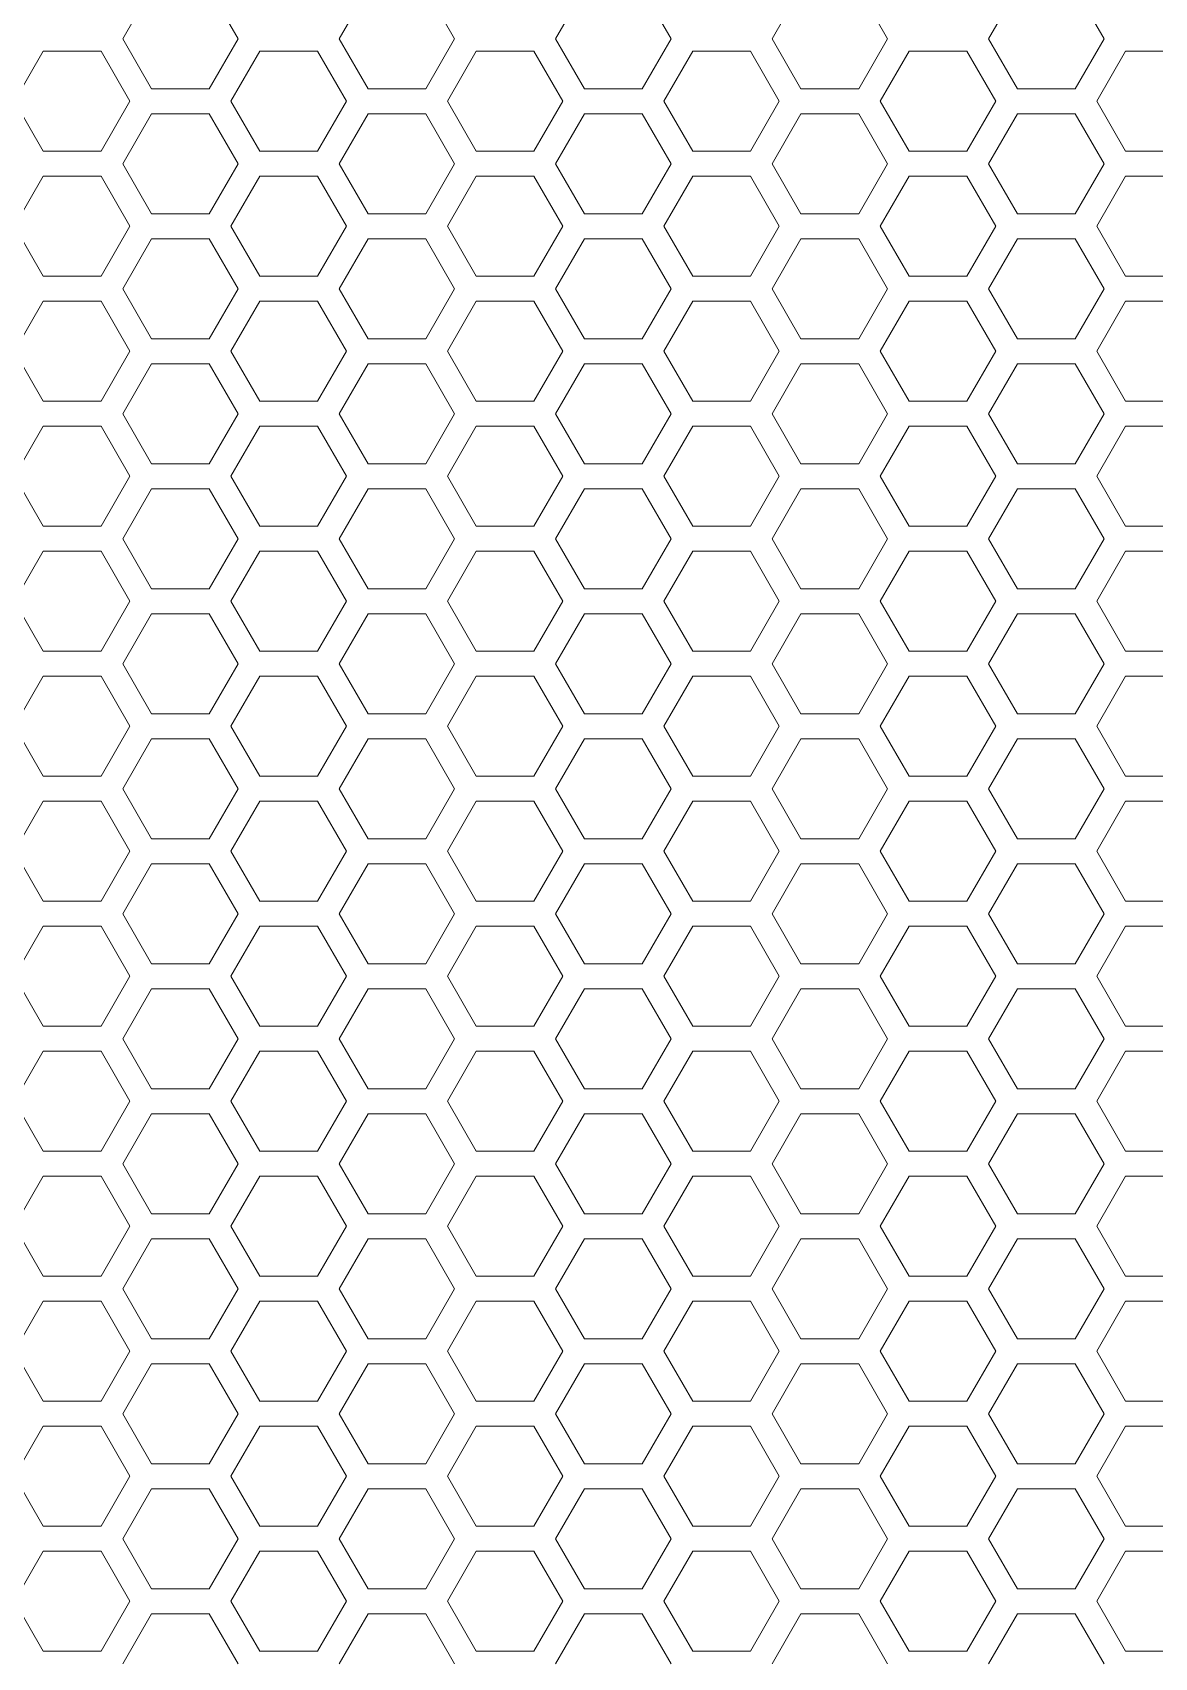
# Model space of a CAD drawing. Header units: millimetres. Extents: x 0 to 62, y -17 to 201.
# Drawn here: x 22.52 to 31.5, y 91.65 to 104.65 of the extents above; entities that cross this region are included whole.
import ezdxf

# ---------------------------------------------------------------- set-up
doc = ezdxf.new("R2010")
doc.units = ezdxf.units.MM

msp = doc.modelspace()

# ---------------------------------------------------------------- linework, layer by layer
at = {"color": 0, "lineweight": 18}
for p, q in [((23.475, 105), (23.244, 104.6)), ((24.168, 104.6), (23.937, 105)), ((25.207, 105), (24.976, 104.6)), ((25.9, 104.6), (25.669, 105)), ((26.939, 105), (26.708, 104.6)), ((27.632, 104.6), (27.401, 105)), ((28.671, 105), (28.44, 104.6)), ((29.364, 104.6), (29.133, 105)), ((30.403, 105), (30.172, 104.6)), ((31.096, 104.6), (30.865, 105)), ((23.244, 104.6), (23.475, 104.2)), ((23.937, 104.2), (24.168, 104.6)), ((24.976, 104.6), (25.207, 104.2)), ((25.669, 104.2), (25.9, 104.6)), ((26.708, 104.6), (26.939, 104.2)), ((27.401, 104.2), (27.632, 104.6)), ((28.44, 104.6), (28.671, 104.2)), ((29.133, 104.2), (29.364, 104.6)), ((30.172, 104.6), (30.403, 104.2)), ((30.865, 104.2), (31.096, 104.6)), ((22.609, 104.5), (22.378, 104.1)), ((23.071, 104.5), (22.609, 104.5)), ((23.302, 104.1), (23.071, 104.5)), ((24.341, 104.5), (24.11, 104.1)), ((24.803, 104.5), (24.341, 104.5)), ((25.034, 104.1), (24.803, 104.5)), ((26.073, 104.5), (25.842, 104.1)), ((26.535, 104.5), (26.073, 104.5)), ((26.766, 104.1), (26.535, 104.5)), ((27.805, 104.5), (27.574, 104.1)), ((28.267, 104.5), (27.805, 104.5)), ((28.498, 104.1), (28.267, 104.5)), ((29.537, 104.5), (29.306, 104.1)), ((29.999, 104.5), (29.537, 104.5)), ((30.23, 104.1), (29.999, 104.5)), ((31.269, 104.5), (31.038, 104.1)), ((31.731, 104.5), (31.269, 104.5)), ((23.475, 104.2), (23.937, 104.2)), ((25.207, 104.2), (25.669, 104.2)), ((26.939, 104.2), (27.401, 104.2)), ((28.671, 104.2), (29.133, 104.2)), ((30.403, 104.2), (30.865, 104.2)), ((22.378, 104.1), (22.609, 103.7)), ((23.071, 103.7), (23.302, 104.1)), ((23.475, 104), (23.244, 103.6)), ((23.937, 104), (23.475, 104)), ((24.168, 103.6), (23.937, 104)), ((24.11, 104.1), (24.341, 103.7)), ((24.803, 103.7), (25.034, 104.1)), ((25.207, 104), (24.976, 103.6)), ((25.669, 104), (25.207, 104)), ((25.9, 103.6), (25.669, 104)), ((25.842, 104.1), (26.073, 103.7)), ((26.535, 103.7), (26.766, 104.1)), ((26.939, 104), (26.708, 103.6)), ((27.401, 104), (26.939, 104)), ((27.632, 103.6), (27.401, 104)), ((27.574, 104.1), (27.805, 103.7)), ((28.267, 103.7), (28.498, 104.1)), ((28.671, 104), (28.44, 103.6)), ((29.133, 104), (28.671, 104)), ((29.364, 103.6), (29.133, 104)), ((29.306, 104.1), (29.537, 103.7)), ((29.999, 103.7), (30.23, 104.1)), ((30.403, 104), (30.172, 103.6)), ((30.865, 104), (30.403, 104)), ((31.096, 103.6), (30.865, 104)), ((31.038, 104.1), (31.269, 103.7)), ((22.609, 103.7), (23.071, 103.7)), ((24.341, 103.7), (24.803, 103.7)), ((26.073, 103.7), (26.535, 103.7)), ((27.805, 103.7), (28.267, 103.7)), ((29.537, 103.7), (29.999, 103.7)), ((31.269, 103.7), (31.731, 103.7)), ((22.609, 103.5), (22.378, 103.1)), ((23.071, 103.5), (22.609, 103.5)), ((23.302, 103.1), (23.071, 103.5)), ((23.244, 103.6), (23.475, 103.2)), ((23.937, 103.2), (24.168, 103.6)), ((24.341, 103.5), (24.11, 103.1)), ((24.803, 103.5), (24.341, 103.5)), ((25.034, 103.1), (24.803, 103.5)), ((24.976, 103.6), (25.207, 103.2)), ((25.669, 103.2), (25.9, 103.6)), ((26.073, 103.5), (25.842, 103.1)), ((26.535, 103.5), (26.073, 103.5)), ((26.766, 103.1), (26.535, 103.5)), ((26.708, 103.6), (26.939, 103.2)), ((27.401, 103.2), (27.632, 103.6)), ((27.805, 103.5), (27.574, 103.1)), ((28.267, 103.5), (27.805, 103.5)), ((28.498, 103.1), (28.267, 103.5)), ((28.44, 103.6), (28.671, 103.2)), ((29.133, 103.2), (29.364, 103.6)), ((29.537, 103.5), (29.306, 103.1)), ((29.999, 103.5), (29.537, 103.5)), ((30.23, 103.1), (29.999, 103.5)), ((30.172, 103.6), (30.403, 103.2)), ((30.865, 103.2), (31.096, 103.6)), ((31.269, 103.5), (31.038, 103.1)), ((31.731, 103.5), (31.269, 103.5)), ((22.378, 103.1), (22.609, 102.7)), ((23.071, 102.7), (23.302, 103.1)), ((23.475, 103.2), (23.937, 103.2)), ((24.11, 103.1), (24.341, 102.7)), ((24.803, 102.7), (25.034, 103.1)), ((25.207, 103.2), (25.669, 103.2)), ((25.842, 103.1), (26.073, 102.7)), ((26.535, 102.7), (26.766, 103.1)), ((26.939, 103.2), (27.401, 103.2)), ((27.574, 103.1), (27.805, 102.7)), ((28.267, 102.7), (28.498, 103.1)), ((28.671, 103.2), (29.133, 103.2)), ((29.306, 103.1), (29.537, 102.7)), ((29.999, 102.7), (30.23, 103.1)), ((30.403, 103.2), (30.865, 103.2)), ((31.038, 103.1), (31.269, 102.7)), ((23.475, 103), (23.244, 102.6)), ((23.937, 103), (23.475, 103)), ((24.168, 102.6), (23.937, 103)), ((25.207, 103), (24.976, 102.6)), ((25.669, 103), (25.207, 103)), ((25.9, 102.6), (25.669, 103)), ((26.939, 103), (26.708, 102.6)), ((27.401, 103), (26.939, 103)), ((27.632, 102.6), (27.401, 103)), ((28.671, 103), (28.44, 102.6)), ((29.133, 103), (28.671, 103)), ((29.364, 102.6), (29.133, 103)), ((30.403, 103), (30.172, 102.6)), ((30.865, 103), (30.403, 103)), ((31.096, 102.6), (30.865, 103)), ((22.609, 102.7), (23.071, 102.7)), ((24.341, 102.7), (24.803, 102.7)), ((26.073, 102.7), (26.535, 102.7)), ((27.805, 102.7), (28.267, 102.7)), ((29.537, 102.7), (29.999, 102.7)), ((31.269, 102.7), (31.731, 102.7)), ((23.244, 102.6), (23.475, 102.2)), ((23.937, 102.2), (24.168, 102.6)), ((24.976, 102.6), (25.207, 102.2)), ((25.669, 102.2), (25.9, 102.6)), ((26.708, 102.6), (26.939, 102.2)), ((27.401, 102.2), (27.632, 102.6)), ((28.44, 102.6), (28.671, 102.2)), ((29.133, 102.2), (29.364, 102.6)), ((30.172, 102.6), (30.403, 102.2)), ((30.865, 102.2), (31.096, 102.6)), ((22.609, 102.5), (22.378, 102.1)), ((23.071, 102.5), (22.609, 102.5)), ((23.302, 102.1), (23.071, 102.5)), ((24.341, 102.5), (24.11, 102.1)), ((24.803, 102.5), (24.341, 102.5)), ((25.034, 102.1), (24.803, 102.5)), ((26.073, 102.5), (25.842, 102.1)), ((26.535, 102.5), (26.073, 102.5)), ((26.766, 102.1), (26.535, 102.5)), ((27.805, 102.5), (27.574, 102.1)), ((28.267, 102.5), (27.805, 102.5)), ((28.498, 102.1), (28.267, 102.5)), ((29.537, 102.5), (29.306, 102.1)), ((29.999, 102.5), (29.537, 102.5)), ((30.23, 102.1), (29.999, 102.5)), ((31.269, 102.5), (31.038, 102.1)), ((31.731, 102.5), (31.269, 102.5)), ((23.475, 102.2), (23.937, 102.2)), ((25.207, 102.2), (25.669, 102.2)), ((26.939, 102.2), (27.401, 102.2)), ((28.671, 102.2), (29.133, 102.2)), ((30.403, 102.2), (30.865, 102.2)), ((22.378, 102.1), (22.609, 101.7)), ((23.071, 101.7), (23.302, 102.1)), ((24.11, 102.1), (24.341, 101.7)), ((24.803, 101.7), (25.034, 102.1)), ((25.842, 102.1), (26.073, 101.7)), ((26.535, 101.7), (26.766, 102.1)), ((27.574, 102.1), (27.805, 101.7)), ((28.267, 101.7), (28.498, 102.1)), ((29.306, 102.1), (29.537, 101.7)), ((29.999, 101.7), (30.23, 102.1)), ((31.038, 102.1), (31.269, 101.7)), ((23.475, 102), (23.244, 101.6)), ((23.937, 102), (23.475, 102)), ((24.168, 101.6), (23.937, 102)), ((25.207, 102), (24.976, 101.6)), ((25.669, 102), (25.207, 102)), ((25.9, 101.6), (25.669, 102)), ((26.939, 102), (26.708, 101.6)), ((27.401, 102), (26.939, 102)), ((27.632, 101.6), (27.401, 102)), ((28.671, 102), (28.44, 101.6)), ((29.133, 102), (28.671, 102)), ((29.364, 101.6), (29.133, 102)), ((30.403, 102), (30.172, 101.6)), ((30.865, 102), (30.403, 102)), ((31.096, 101.6), (30.865, 102)), ((22.609, 101.7), (23.071, 101.7)), ((24.341, 101.7), (24.803, 101.7)), ((26.073, 101.7), (26.535, 101.7)), ((27.805, 101.7), (28.267, 101.7)), ((29.537, 101.7), (29.999, 101.7)), ((31.269, 101.7), (31.731, 101.7)), ((23.244, 101.6), (23.475, 101.2)), ((23.937, 101.2), (24.168, 101.6)), ((24.976, 101.6), (25.207, 101.2)), ((25.669, 101.2), (25.9, 101.6)), ((26.708, 101.6), (26.939, 101.2)), ((27.401, 101.2), (27.632, 101.6)), ((28.44, 101.6), (28.671, 101.2)), ((29.133, 101.2), (29.364, 101.6)), ((30.172, 101.6), (30.403, 101.2)), ((30.865, 101.2), (31.096, 101.6)), ((22.609, 101.5), (22.378, 101.1)), ((23.071, 101.5), (22.609, 101.5)), ((23.302, 101.1), (23.071, 101.5)), ((24.341, 101.5), (24.11, 101.1)), ((24.803, 101.5), (24.341, 101.5)), ((25.034, 101.1), (24.803, 101.5)), ((26.073, 101.5), (25.842, 101.1)), ((26.535, 101.5), (26.073, 101.5)), ((26.766, 101.1), (26.535, 101.5)), ((27.805, 101.5), (27.574, 101.1)), ((28.267, 101.5), (27.805, 101.5)), ((28.498, 101.1), (28.267, 101.5)), ((29.537, 101.5), (29.306, 101.1)), ((29.999, 101.5), (29.537, 101.5)), ((30.23, 101.1), (29.999, 101.5)), ((31.269, 101.5), (31.038, 101.1)), ((31.731, 101.5), (31.269, 101.5)), ((23.475, 101.2), (23.937, 101.2)), ((25.207, 101.2), (25.669, 101.2)), ((26.939, 101.2), (27.401, 101.2)), ((28.671, 101.2), (29.133, 101.2)), ((30.403, 101.2), (30.865, 101.2)), ((22.378, 101.1), (22.609, 100.7)), ((23.071, 100.7), (23.302, 101.1)), ((24.11, 101.1), (24.341, 100.7)), ((24.803, 100.7), (25.034, 101.1)), ((25.842, 101.1), (26.073, 100.7)), ((26.535, 100.7), (26.766, 101.1)), ((27.574, 101.1), (27.805, 100.7)), ((28.267, 100.7), (28.498, 101.1)), ((29.306, 101.1), (29.537, 100.7)), ((29.999, 100.7), (30.23, 101.1)), ((31.038, 101.1), (31.269, 100.7)), ((23.475, 101), (23.244, 100.6)), ((23.937, 101), (23.475, 101)), ((24.168, 100.6), (23.937, 101)), ((25.207, 101), (24.976, 100.6)), ((25.669, 101), (25.207, 101)), ((25.9, 100.6), (25.669, 101)), ((26.939, 101), (26.708, 100.6)), ((27.401, 101), (26.939, 101)), ((27.632, 100.6), (27.401, 101)), ((28.671, 101), (28.44, 100.6)), ((29.133, 101), (28.671, 101)), ((29.364, 100.6), (29.133, 101)), ((30.403, 101), (30.172, 100.6)), ((30.865, 101), (30.403, 101)), ((31.096, 100.6), (30.865, 101)), ((22.609, 100.7), (23.071, 100.7)), ((24.341, 100.7), (24.803, 100.7)), ((26.073, 100.7), (26.535, 100.7)), ((27.805, 100.7), (28.267, 100.7)), ((29.537, 100.7), (29.999, 100.7)), ((31.269, 100.7), (31.731, 100.7)), ((22.609, 100.5), (22.378, 100.1)), ((23.071, 100.5), (22.609, 100.5)), ((23.302, 100.1), (23.071, 100.5)), ((23.244, 100.6), (23.475, 100.2)), ((23.937, 100.2), (24.168, 100.6)), ((24.341, 100.5), (24.11, 100.1)), ((24.803, 100.5), (24.341, 100.5)), ((25.034, 100.1), (24.803, 100.5)), ((24.976, 100.6), (25.207, 100.2)), ((25.669, 100.2), (25.9, 100.6)), ((26.073, 100.5), (25.842, 100.1)), ((26.535, 100.5), (26.073, 100.5)), ((26.766, 100.1), (26.535, 100.5)), ((26.708, 100.6), (26.939, 100.2)), ((27.401, 100.2), (27.632, 100.6)), ((27.805, 100.5), (27.574, 100.1)), ((28.267, 100.5), (27.805, 100.5)), ((28.498, 100.1), (28.267, 100.5)), ((28.44, 100.6), (28.671, 100.2)), ((29.133, 100.2), (29.364, 100.6)), ((29.537, 100.5), (29.306, 100.1)), ((29.999, 100.5), (29.537, 100.5)), ((30.23, 100.1), (29.999, 100.5)), ((30.172, 100.6), (30.403, 100.2)), ((30.865, 100.2), (31.096, 100.6)), ((31.269, 100.5), (31.038, 100.1)), ((31.731, 100.5), (31.269, 100.5)), ((22.378, 100.1), (22.609, 99.7)), ((23.071, 99.7), (23.302, 100.1)), ((23.475, 100.2), (23.937, 100.2)), ((24.11, 100.1), (24.341, 99.7)), ((24.803, 99.7), (25.034, 100.1)), ((25.207, 100.2), (25.669, 100.2)), ((25.842, 100.1), (26.073, 99.7)), ((26.535, 99.7), (26.766, 100.1)), ((26.939, 100.2), (27.401, 100.2)), ((27.574, 100.1), (27.805, 99.7)), ((28.267, 99.7), (28.498, 100.1)), ((28.671, 100.2), (29.133, 100.2)), ((29.306, 100.1), (29.537, 99.7)), ((29.999, 99.7), (30.23, 100.1)), ((30.403, 100.2), (30.865, 100.2)), ((31.038, 100.1), (31.269, 99.7)), ((23.475, 100), (23.244, 99.6)), ((23.937, 100), (23.475, 100)), ((24.168, 99.6), (23.937, 100)), ((25.207, 100), (24.976, 99.6)), ((25.669, 100), (25.207, 100)), ((25.9, 99.6), (25.669, 100)), ((26.939, 100), (26.708, 99.6)), ((27.401, 100), (26.939, 100)), ((27.632, 99.6), (27.401, 100)), ((28.671, 100), (28.44, 99.6)), ((29.133, 100), (28.671, 100)), ((29.364, 99.6), (29.133, 100)), ((30.403, 100), (30.172, 99.6)), ((30.865, 100), (30.403, 100)), ((31.096, 99.6), (30.865, 100)), ((22.609, 99.7), (23.071, 99.7)), ((23.244, 99.6), (23.475, 99.2)), ((23.937, 99.2), (24.168, 99.6)), ((24.341, 99.7), (24.803, 99.7)), ((24.976, 99.6), (25.207, 99.2)), ((25.669, 99.2), (25.9, 99.6)), ((26.073, 99.7), (26.535, 99.7)), ((26.708, 99.6), (26.939, 99.2)), ((27.401, 99.2), (27.632, 99.6)), ((27.805, 99.7), (28.267, 99.7)), ((28.44, 99.6), (28.671, 99.2)), ((29.133, 99.2), (29.364, 99.6)), ((29.537, 99.7), (29.999, 99.7)), ((30.172, 99.6), (30.403, 99.2)), ((30.865, 99.2), (31.096, 99.6)), ((31.269, 99.7), (31.731, 99.7)), ((22.609, 99.5), (22.378, 99.1)), ((23.071, 99.5), (22.609, 99.5)), ((23.302, 99.1), (23.071, 99.5)), ((24.341, 99.5), (24.11, 99.1)), ((24.803, 99.5), (24.341, 99.5)), ((25.034, 99.1), (24.803, 99.5)), ((26.073, 99.5), (25.842, 99.1)), ((26.535, 99.5), (26.073, 99.5)), ((26.766, 99.1), (26.535, 99.5)), ((27.805, 99.5), (27.574, 99.1)), ((28.267, 99.5), (27.805, 99.5)), ((28.498, 99.1), (28.267, 99.5)), ((29.537, 99.5), (29.306, 99.1)), ((29.999, 99.5), (29.537, 99.5)), ((30.23, 99.1), (29.999, 99.5)), ((31.269, 99.5), (31.038, 99.1)), ((31.731, 99.5), (31.269, 99.5)), ((23.475, 99.2), (23.937, 99.2)), ((25.207, 99.2), (25.669, 99.2)), ((26.939, 99.2), (27.401, 99.2)), ((28.671, 99.2), (29.133, 99.2)), ((30.403, 99.2), (30.865, 99.2)), ((22.378, 99.1), (22.609, 98.7)), ((23.071, 98.7), (23.302, 99.1)), ((24.11, 99.1), (24.341, 98.7)), ((24.803, 98.7), (25.034, 99.1)), ((25.842, 99.1), (26.073, 98.7)), ((26.535, 98.7), (26.766, 99.1)), ((27.574, 99.1), (27.805, 98.7)), ((28.267, 98.7), (28.498, 99.1)), ((29.306, 99.1), (29.537, 98.7)), ((29.999, 98.7), (30.23, 99.1)), ((31.038, 99.1), (31.269, 98.7)), ((23.475, 99), (23.244, 98.6)), ((23.937, 99), (23.475, 99)), ((24.168, 98.6), (23.937, 99)), ((25.207, 99), (24.976, 98.6)), ((25.669, 99), (25.207, 99)), ((25.9, 98.6), (25.669, 99)), ((26.939, 99), (26.708, 98.6)), ((27.401, 99), (26.939, 99)), ((27.632, 98.6), (27.401, 99)), ((28.671, 99), (28.44, 98.6)), ((29.133, 99), (28.671, 99)), ((29.364, 98.6), (29.133, 99)), ((30.403, 99), (30.172, 98.6)), ((30.865, 99), (30.403, 99)), ((31.096, 98.6), (30.865, 99)), ((22.609, 98.7), (23.071, 98.7)), ((24.341, 98.7), (24.803, 98.7)), ((26.073, 98.7), (26.535, 98.7)), ((27.805, 98.7), (28.267, 98.7)), ((29.537, 98.7), (29.999, 98.7)), ((31.269, 98.7), (31.731, 98.7)), ((23.244, 98.6), (23.475, 98.2)), ((23.937, 98.2), (24.168, 98.6)), ((24.976, 98.6), (25.207, 98.2)), ((25.669, 98.2), (25.9, 98.6)), ((26.708, 98.6), (26.939, 98.2)), ((27.401, 98.2), (27.632, 98.6)), ((28.44, 98.6), (28.671, 98.2)), ((29.133, 98.2), (29.364, 98.6)), ((30.172, 98.6), (30.403, 98.2)), ((30.865, 98.2), (31.096, 98.6)), ((22.609, 98.5), (22.378, 98.1)), ((23.071, 98.5), (22.609, 98.5)), ((23.302, 98.1), (23.071, 98.5)), ((24.341, 98.5), (24.11, 98.1)), ((24.803, 98.5), (24.341, 98.5)), ((25.034, 98.1), (24.803, 98.5)), ((26.073, 98.5), (25.842, 98.1)), ((26.535, 98.5), (26.073, 98.5)), ((26.766, 98.1), (26.535, 98.5)), ((27.805, 98.5), (27.574, 98.1)), ((28.267, 98.5), (27.805, 98.5)), ((28.498, 98.1), (28.267, 98.5)), ((29.537, 98.5), (29.306, 98.1)), ((29.999, 98.5), (29.537, 98.5)), ((30.23, 98.1), (29.999, 98.5)), ((31.269, 98.5), (31.038, 98.1)), ((31.731, 98.5), (31.269, 98.5)), ((23.475, 98.2), (23.937, 98.2)), ((25.207, 98.2), (25.669, 98.2)), ((26.939, 98.2), (27.401, 98.2)), ((28.671, 98.2), (29.133, 98.2)), ((30.403, 98.2), (30.865, 98.2)), ((22.378, 98.1), (22.609, 97.7)), ((23.071, 97.7), (23.302, 98.1)), ((24.11, 98.1), (24.341, 97.7)), ((24.803, 97.7), (25.034, 98.1)), ((25.842, 98.1), (26.073, 97.7)), ((26.535, 97.7), (26.766, 98.1)), ((27.574, 98.1), (27.805, 97.7)), ((28.267, 97.7), (28.498, 98.1)), ((29.306, 98.1), (29.537, 97.7)), ((29.999, 97.7), (30.23, 98.1)), ((31.038, 98.1), (31.269, 97.7)), ((23.475, 98), (23.244, 97.6)), ((23.937, 98), (23.475, 98)), ((24.168, 97.6), (23.937, 98)), ((25.207, 98), (24.976, 97.6)), ((25.669, 98), (25.207, 98)), ((25.9, 97.6), (25.669, 98)), ((26.939, 98), (26.708, 97.6)), ((27.401, 98), (26.939, 98)), ((27.632, 97.6), (27.401, 98)), ((28.671, 98), (28.44, 97.6)), ((29.133, 98), (28.671, 98)), ((29.364, 97.6), (29.133, 98)), ((30.403, 98), (30.172, 97.6)), ((30.865, 98), (30.403, 98)), ((31.096, 97.6), (30.865, 98)), ((22.609, 97.7), (23.071, 97.7)), ((24.341, 97.7), (24.803, 97.7)), ((26.073, 97.7), (26.535, 97.7)), ((27.805, 97.7), (28.267, 97.7)), ((29.537, 97.7), (29.999, 97.7)), ((31.269, 97.7), (31.731, 97.7)), ((22.609, 97.5), (22.378, 97.1)), ((23.071, 97.5), (22.609, 97.5)), ((23.302, 97.1), (23.071, 97.5)), ((23.244, 97.6), (23.475, 97.2)), ((23.937, 97.2), (24.168, 97.6)), ((24.341, 97.5), (24.11, 97.1)), ((24.803, 97.5), (24.341, 97.5)), ((25.034, 97.1), (24.803, 97.5)), ((24.976, 97.6), (25.207, 97.2)), ((25.669, 97.2), (25.9, 97.6)), ((26.073, 97.5), (25.842, 97.1)), ((26.535, 97.5), (26.073, 97.5)), ((26.766, 97.1), (26.535, 97.5)), ((26.708, 97.6), (26.939, 97.2)), ((27.401, 97.2), (27.632, 97.6)), ((27.805, 97.5), (27.574, 97.1)), ((28.267, 97.5), (27.805, 97.5)), ((28.498, 97.1), (28.267, 97.5)), ((28.44, 97.6), (28.671, 97.2)), ((29.133, 97.2), (29.364, 97.6)), ((29.537, 97.5), (29.306, 97.1)), ((29.999, 97.5), (29.537, 97.5)), ((30.23, 97.1), (29.999, 97.5)), ((30.172, 97.6), (30.403, 97.2)), ((30.865, 97.2), (31.096, 97.6)), ((31.269, 97.5), (31.038, 97.1)), ((31.731, 97.5), (31.269, 97.5)), ((23.475, 97.2), (23.937, 97.2)), ((25.207, 97.2), (25.669, 97.2)), ((26.939, 97.2), (27.401, 97.2)), ((28.671, 97.2), (29.133, 97.2)), ((30.403, 97.2), (30.865, 97.2)), ((22.378, 97.1), (22.609, 96.7)), ((23.071, 96.7), (23.302, 97.1)), ((23.475, 97), (23.244, 96.6)), ((23.937, 97), (23.475, 97)), ((24.168, 96.6), (23.937, 97)), ((24.11, 97.1), (24.341, 96.7)), ((24.803, 96.7), (25.034, 97.1)), ((25.207, 97), (24.976, 96.6)), ((25.669, 97), (25.207, 97)), ((25.9, 96.6), (25.669, 97)), ((25.842, 97.1), (26.073, 96.7)), ((26.535, 96.7), (26.766, 97.1)), ((26.939, 97), (26.708, 96.6)), ((27.401, 97), (26.939, 97)), ((27.632, 96.6), (27.401, 97)), ((27.574, 97.1), (27.805, 96.7)), ((28.267, 96.7), (28.498, 97.1)), ((28.671, 97), (28.44, 96.6)), ((29.133, 97), (28.671, 97)), ((29.364, 96.6), (29.133, 97)), ((29.306, 97.1), (29.537, 96.7)), ((29.999, 96.7), (30.23, 97.1)), ((30.403, 97), (30.172, 96.6)), ((30.865, 97), (30.403, 97)), ((31.096, 96.6), (30.865, 97)), ((31.038, 97.1), (31.269, 96.7)), ((22.609, 96.7), (23.071, 96.7)), ((23.244, 96.6), (23.475, 96.2)), ((23.937, 96.2), (24.168, 96.6)), ((24.341, 96.7), (24.803, 96.7)), ((24.976, 96.6), (25.207, 96.2)), ((25.669, 96.2), (25.9, 96.6)), ((26.073, 96.7), (26.535, 96.7)), ((26.708, 96.6), (26.939, 96.2)), ((27.401, 96.2), (27.632, 96.6)), ((27.805, 96.7), (28.267, 96.7)), ((28.44, 96.6), (28.671, 96.2)), ((29.133, 96.2), (29.364, 96.6)), ((29.537, 96.7), (29.999, 96.7)), ((30.172, 96.6), (30.403, 96.2)), ((30.865, 96.2), (31.096, 96.6)), ((31.269, 96.7), (31.731, 96.7)), ((22.609, 96.5), (22.378, 96.1)), ((23.071, 96.5), (22.609, 96.5)), ((23.302, 96.1), (23.071, 96.5)), ((24.341, 96.5), (24.11, 96.1)), ((24.803, 96.5), (24.341, 96.5)), ((25.034, 96.1), (24.803, 96.5)), ((26.073, 96.5), (25.842, 96.1)), ((26.535, 96.5), (26.073, 96.5)), ((26.766, 96.1), (26.535, 96.5)), ((27.805, 96.5), (27.574, 96.1)), ((28.267, 96.5), (27.805, 96.5)), ((28.498, 96.1), (28.267, 96.5)), ((29.537, 96.5), (29.306, 96.1)), ((29.999, 96.5), (29.537, 96.5)), ((30.23, 96.1), (29.999, 96.5)), ((31.269, 96.5), (31.038, 96.1)), ((31.731, 96.5), (31.269, 96.5)), ((23.475, 96.2), (23.937, 96.2)), ((25.207, 96.2), (25.669, 96.2)), ((26.939, 96.2), (27.401, 96.2)), ((28.671, 96.2), (29.133, 96.2)), ((30.403, 96.2), (30.865, 96.2)), ((22.378, 96.1), (22.609, 95.7)), ((23.071, 95.7), (23.302, 96.1)), ((24.11, 96.1), (24.341, 95.7)), ((24.803, 95.7), (25.034, 96.1)), ((25.842, 96.1), (26.073, 95.7)), ((26.535, 95.7), (26.766, 96.1)), ((27.574, 96.1), (27.805, 95.7)), ((28.267, 95.7), (28.498, 96.1)), ((29.306, 96.1), (29.537, 95.7)), ((29.999, 95.7), (30.23, 96.1)), ((31.038, 96.1), (31.269, 95.7)), ((23.475, 96), (23.244, 95.6)), ((23.937, 96), (23.475, 96)), ((24.168, 95.6), (23.937, 96)), ((25.207, 96), (24.976, 95.6)), ((25.669, 96), (25.207, 96)), ((25.9, 95.6), (25.669, 96)), ((26.939, 96), (26.708, 95.6)), ((27.401, 96), (26.939, 96)), ((27.632, 95.6), (27.401, 96)), ((28.671, 96), (28.44, 95.6)), ((29.133, 96), (28.671, 96)), ((29.364, 95.6), (29.133, 96)), ((30.403, 96), (30.172, 95.6)), ((30.865, 96), (30.403, 96)), ((31.096, 95.6), (30.865, 96)), ((22.609, 95.7), (23.071, 95.7)), ((24.341, 95.7), (24.803, 95.7)), ((26.073, 95.7), (26.535, 95.7)), ((27.805, 95.7), (28.267, 95.7)), ((29.537, 95.7), (29.999, 95.7)), ((31.269, 95.7), (31.731, 95.7)), ((23.244, 95.6), (23.475, 95.2)), ((23.937, 95.2), (24.168, 95.6)), ((24.976, 95.6), (25.207, 95.2)), ((25.669, 95.2), (25.9, 95.6)), ((26.708, 95.6), (26.939, 95.2)), ((27.401, 95.2), (27.632, 95.6)), ((28.44, 95.6), (28.671, 95.2)), ((29.133, 95.2), (29.364, 95.6)), ((30.172, 95.6), (30.403, 95.2)), ((30.865, 95.2), (31.096, 95.6)), ((22.609, 95.5), (22.378, 95.1)), ((23.071, 95.5), (22.609, 95.5)), ((23.302, 95.1), (23.071, 95.5)), ((24.341, 95.5), (24.11, 95.1)), ((24.803, 95.5), (24.341, 95.5)), ((25.034, 95.1), (24.803, 95.5)), ((26.073, 95.5), (25.842, 95.1)), ((26.535, 95.5), (26.073, 95.5)), ((26.766, 95.1), (26.535, 95.5)), ((27.805, 95.5), (27.574, 95.1)), ((28.267, 95.5), (27.805, 95.5)), ((28.498, 95.1), (28.267, 95.5)), ((29.537, 95.5), (29.306, 95.1)), ((29.999, 95.5), (29.537, 95.5)), ((30.23, 95.1), (29.999, 95.5)), ((31.269, 95.5), (31.038, 95.1)), ((31.731, 95.5), (31.269, 95.5)), ((23.475, 95.2), (23.937, 95.2)), ((25.207, 95.2), (25.669, 95.2)), ((26.939, 95.2), (27.401, 95.2)), ((28.671, 95.2), (29.133, 95.2)), ((30.403, 95.2), (30.865, 95.2)), ((22.378, 95.1), (22.609, 94.7)), ((23.071, 94.7), (23.302, 95.1)), ((24.11, 95.1), (24.341, 94.7)), ((24.803, 94.7), (25.034, 95.1)), ((25.842, 95.1), (26.073, 94.7)), ((26.535, 94.7), (26.766, 95.1)), ((27.574, 95.1), (27.805, 94.7)), ((28.267, 94.7), (28.498, 95.1)), ((29.306, 95.1), (29.537, 94.7)), ((29.999, 94.7), (30.23, 95.1)), ((31.038, 95.1), (31.269, 94.7)), ((23.475, 95), (23.244, 94.6)), ((23.937, 95), (23.475, 95)), ((24.168, 94.6), (23.937, 95)), ((25.207, 95), (24.976, 94.6)), ((25.669, 95), (25.207, 95)), ((25.9, 94.6), (25.669, 95)), ((26.939, 95), (26.708, 94.6)), ((27.401, 95), (26.939, 95)), ((27.632, 94.6), (27.401, 95)), ((28.671, 95), (28.44, 94.6)), ((29.133, 95), (28.671, 95)), ((29.364, 94.6), (29.133, 95)), ((30.403, 95), (30.172, 94.6)), ((30.865, 95), (30.403, 95)), ((31.096, 94.6), (30.865, 95)), ((22.609, 94.7), (23.071, 94.7)), ((24.341, 94.7), (24.803, 94.7)), ((26.073, 94.7), (26.535, 94.7)), ((27.805, 94.7), (28.267, 94.7)), ((29.537, 94.7), (29.999, 94.7)), ((31.269, 94.7), (31.731, 94.7)), ((23.244, 94.6), (23.475, 94.2)), ((23.937, 94.2), (24.168, 94.6)), ((24.976, 94.6), (25.207, 94.2)), ((25.669, 94.2), (25.9, 94.6)), ((26.708, 94.6), (26.939, 94.2)), ((27.401, 94.2), (27.632, 94.6)), ((28.44, 94.6), (28.671, 94.2)), ((29.133, 94.2), (29.364, 94.6)), ((30.172, 94.6), (30.403, 94.2)), ((30.865, 94.2), (31.096, 94.6)), ((22.609, 94.5), (22.378, 94.1)), ((23.071, 94.5), (22.609, 94.5)), ((23.302, 94.1), (23.071, 94.5)), ((24.341, 94.5), (24.11, 94.1)), ((24.803, 94.5), (24.341, 94.5)), ((25.034, 94.1), (24.803, 94.5)), ((26.073, 94.5), (25.842, 94.1)), ((26.535, 94.5), (26.073, 94.5)), ((26.766, 94.1), (26.535, 94.5)), ((27.805, 94.5), (27.574, 94.1)), ((28.267, 94.5), (27.805, 94.5)), ((28.498, 94.1), (28.267, 94.5)), ((29.537, 94.5), (29.306, 94.1)), ((29.999, 94.5), (29.537, 94.5)), ((30.23, 94.1), (29.999, 94.5)), ((31.269, 94.5), (31.038, 94.1)), ((31.731, 94.5), (31.269, 94.5)), ((23.475, 94.2), (23.937, 94.2)), ((25.207, 94.2), (25.669, 94.2)), ((26.939, 94.2), (27.401, 94.2)), ((28.671, 94.2), (29.133, 94.2)), ((30.403, 94.2), (30.865, 94.2)), ((22.378, 94.1), (22.609, 93.7)), ((23.071, 93.7), (23.302, 94.1)), ((23.475, 94), (23.244, 93.6)), ((23.937, 94), (23.475, 94)), ((24.168, 93.6), (23.937, 94)), ((24.11, 94.1), (24.341, 93.7)), ((24.803, 93.7), (25.034, 94.1)), ((25.207, 94), (24.976, 93.6)), ((25.669, 94), (25.207, 94)), ((25.9, 93.6), (25.669, 94)), ((25.842, 94.1), (26.073, 93.7)), ((26.535, 93.7), (26.766, 94.1)), ((26.939, 94), (26.708, 93.6)), ((27.401, 94), (26.939, 94)), ((27.632, 93.6), (27.401, 94)), ((27.574, 94.1), (27.805, 93.7)), ((28.267, 93.7), (28.498, 94.1)), ((28.671, 94), (28.44, 93.6)), ((29.133, 94), (28.671, 94)), ((29.364, 93.6), (29.133, 94)), ((29.306, 94.1), (29.537, 93.7)), ((29.999, 93.7), (30.23, 94.1)), ((30.403, 94), (30.172, 93.6)), ((30.865, 94), (30.403, 94)), ((31.096, 93.6), (30.865, 94)), ((31.038, 94.1), (31.269, 93.7)), ((22.609, 93.7), (23.071, 93.7)), ((23.244, 93.6), (23.475, 93.2)), ((23.937, 93.2), (24.168, 93.6)), ((24.341, 93.7), (24.803, 93.7)), ((24.976, 93.6), (25.207, 93.2)), ((25.669, 93.2), (25.9, 93.6)), ((26.073, 93.7), (26.535, 93.7)), ((26.708, 93.6), (26.939, 93.2)), ((27.401, 93.2), (27.632, 93.6)), ((27.805, 93.7), (28.267, 93.7)), ((28.44, 93.6), (28.671, 93.2)), ((29.133, 93.2), (29.364, 93.6)), ((29.537, 93.7), (29.999, 93.7)), ((30.172, 93.6), (30.403, 93.2)), ((30.865, 93.2), (31.096, 93.6)), ((31.269, 93.7), (31.731, 93.7)), ((22.609, 93.5), (22.378, 93.1)), ((23.071, 93.5), (22.609, 93.5)), ((23.302, 93.1), (23.071, 93.5)), ((24.341, 93.5), (24.11, 93.1)), ((24.803, 93.5), (24.341, 93.5)), ((25.034, 93.1), (24.803, 93.5)), ((26.073, 93.5), (25.842, 93.1)), ((26.535, 93.5), (26.073, 93.5)), ((26.766, 93.1), (26.535, 93.5)), ((27.805, 93.5), (27.574, 93.1)), ((28.267, 93.5), (27.805, 93.5)), ((28.498, 93.1), (28.267, 93.5)), ((29.537, 93.5), (29.306, 93.1)), ((29.999, 93.5), (29.537, 93.5)), ((30.23, 93.1), (29.999, 93.5)), ((31.269, 93.5), (31.038, 93.1)), ((31.731, 93.5), (31.269, 93.5)), ((22.378, 93.1), (22.609, 92.7)), ((23.071, 92.7), (23.302, 93.1)), ((23.475, 93.2), (23.937, 93.2)), ((24.11, 93.1), (24.341, 92.7)), ((24.803, 92.7), (25.034, 93.1)), ((25.207, 93.2), (25.669, 93.2)), ((25.842, 93.1), (26.073, 92.7)), ((26.535, 92.7), (26.766, 93.1)), ((26.939, 93.2), (27.401, 93.2)), ((27.574, 93.1), (27.805, 92.7)), ((28.267, 92.7), (28.498, 93.1)), ((28.671, 93.2), (29.133, 93.2)), ((29.306, 93.1), (29.537, 92.7)), ((29.999, 92.7), (30.23, 93.1)), ((30.403, 93.2), (30.865, 93.2)), ((31.038, 93.1), (31.269, 92.7)), ((23.475, 93), (23.244, 92.6)), ((23.937, 93), (23.475, 93)), ((24.168, 92.6), (23.937, 93)), ((25.207, 93), (24.976, 92.6)), ((25.669, 93), (25.207, 93)), ((25.9, 92.6), (25.669, 93)), ((26.939, 93), (26.708, 92.6)), ((27.401, 93), (26.939, 93)), ((27.632, 92.6), (27.401, 93)), ((28.671, 93), (28.44, 92.6)), ((29.133, 93), (28.671, 93)), ((29.364, 92.6), (29.133, 93)), ((30.403, 93), (30.172, 92.6)), ((30.865, 93), (30.403, 93)), ((31.096, 92.6), (30.865, 93)), ((22.609, 92.7), (23.071, 92.7)), ((24.341, 92.7), (24.803, 92.7)), ((26.073, 92.7), (26.535, 92.7)), ((27.805, 92.7), (28.267, 92.7)), ((29.537, 92.7), (29.999, 92.7)), ((31.269, 92.7), (31.731, 92.7)), ((23.244, 92.6), (23.475, 92.2)), ((23.937, 92.2), (24.168, 92.6)), ((24.976, 92.6), (25.207, 92.2)), ((25.669, 92.2), (25.9, 92.6)), ((26.708, 92.6), (26.939, 92.2)), ((27.401, 92.2), (27.632, 92.6)), ((28.44, 92.6), (28.671, 92.2)), ((29.133, 92.2), (29.364, 92.6)), ((30.172, 92.6), (30.403, 92.2)), ((30.865, 92.2), (31.096, 92.6)), ((22.609, 92.5), (22.378, 92.1)), ((23.071, 92.5), (22.609, 92.5)), ((23.302, 92.1), (23.071, 92.5)), ((24.341, 92.5), (24.11, 92.1)), ((24.803, 92.5), (24.341, 92.5)), ((25.034, 92.1), (24.803, 92.5)), ((26.073, 92.5), (25.842, 92.1)), ((26.535, 92.5), (26.073, 92.5)), ((26.766, 92.1), (26.535, 92.5)), ((27.805, 92.5), (27.574, 92.1)), ((28.267, 92.5), (27.805, 92.5)), ((28.498, 92.1), (28.267, 92.5)), ((29.537, 92.5), (29.306, 92.1)), ((29.999, 92.5), (29.537, 92.5)), ((30.23, 92.1), (29.999, 92.5)), ((31.269, 92.5), (31.038, 92.1)), ((31.731, 92.5), (31.269, 92.5)), ((23.475, 92.2), (23.937, 92.2)), ((25.207, 92.2), (25.669, 92.2)), ((26.939, 92.2), (27.401, 92.2)), ((28.671, 92.2), (29.133, 92.2)), ((30.403, 92.2), (30.865, 92.2)), ((22.378, 92.1), (22.609, 91.7)), ((23.071, 91.7), (23.302, 92.1)), ((24.11, 92.1), (24.341, 91.7)), ((24.803, 91.7), (25.034, 92.1)), ((25.842, 92.1), (26.073, 91.7)), ((26.535, 91.7), (26.766, 92.1)), ((27.574, 92.1), (27.805, 91.7)), ((28.267, 91.7), (28.498, 92.1)), ((29.306, 92.1), (29.537, 91.7)), ((29.999, 91.7), (30.23, 92.1)), ((31.038, 92.1), (31.269, 91.7)), ((23.475, 92), (23.244, 91.6)), ((23.937, 92), (23.475, 92)), ((24.168, 91.6), (23.937, 92)), ((25.207, 92), (24.976, 91.6)), ((25.669, 92), (25.207, 92)), ((25.9, 91.6), (25.669, 92)), ((26.939, 92), (26.708, 91.6)), ((27.401, 92), (26.939, 92)), ((27.632, 91.6), (27.401, 92)), ((28.671, 92), (28.44, 91.6)), ((29.133, 92), (28.671, 92)), ((29.364, 91.6), (29.133, 92)), ((30.403, 92), (30.172, 91.6)), ((30.865, 92), (30.403, 92)), ((31.096, 91.6), (30.865, 92)), ((22.609, 91.7), (23.071, 91.7)), ((24.341, 91.7), (24.803, 91.7)), ((26.073, 91.7), (26.535, 91.7)), ((27.805, 91.7), (28.267, 91.7)), ((29.537, 91.7), (29.999, 91.7)), ((31.269, 91.7), (31.731, 91.7))]:
    msp.add_line(p, q, dxfattribs=at)

doc.saveas('drawing.dxf')
